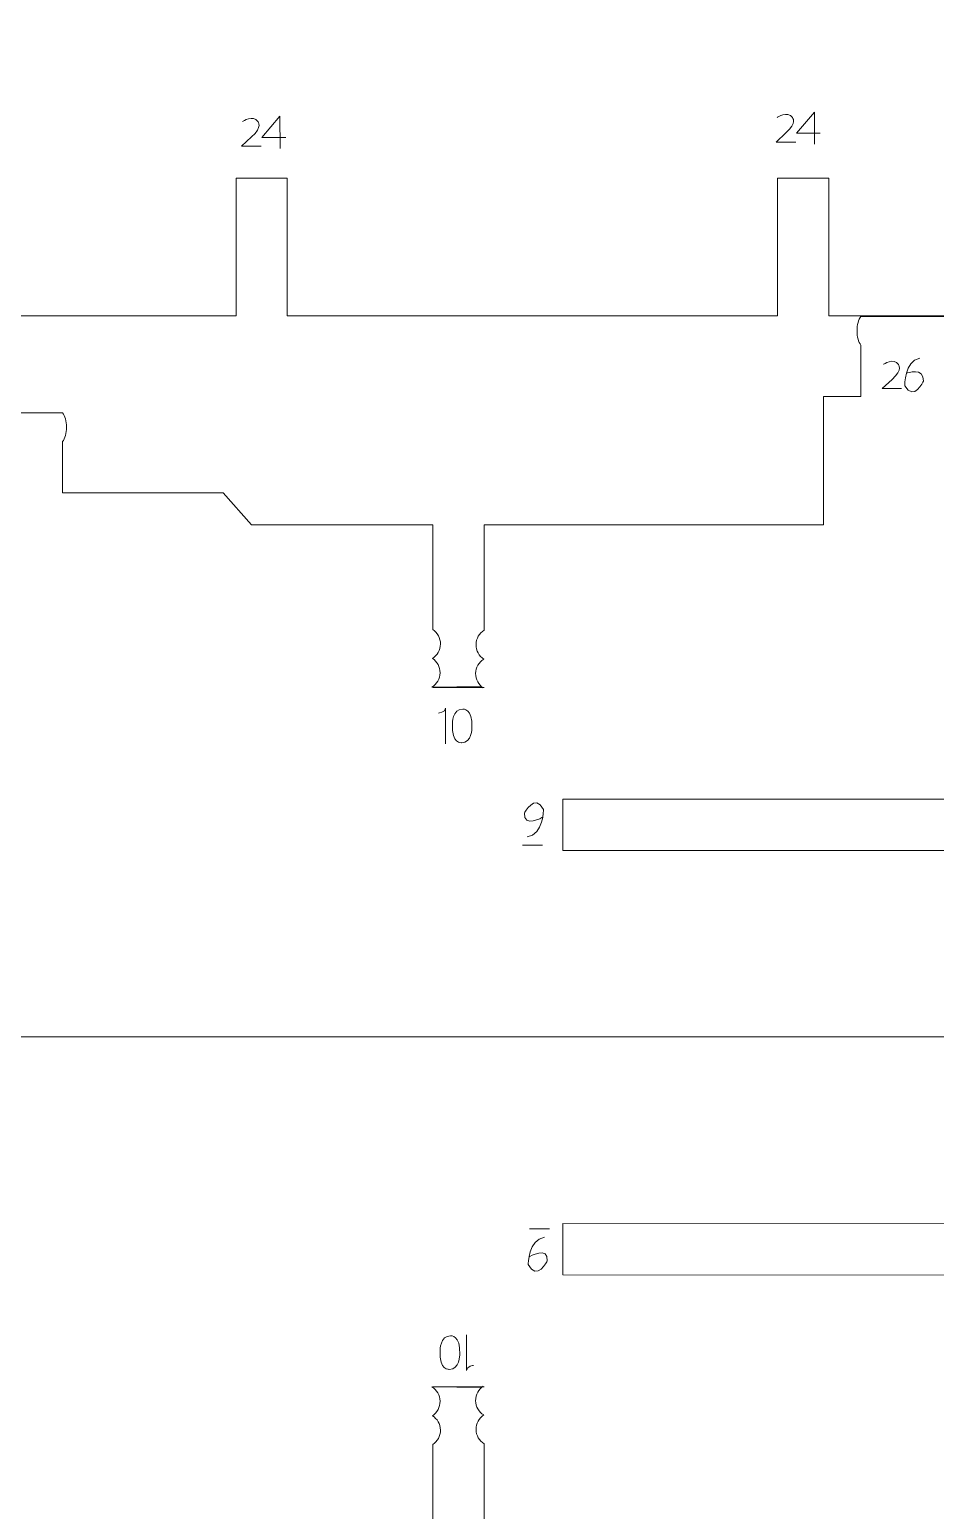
# Model space of a CAD drawing. Header units: centimetres. Extents: x -25 to 25, y -32.5 to 32.5.
# Drawn here: x -18.02 to -12.62, y -1.34 to 7.49 of the extents above; entities that cross this region are included whole.
import ezdxf

# ---------------------------------------------------------------- set-up
doc = ezdxf.new("R2010")
doc.units = ezdxf.units.CM
doc.header["$MEASUREMENT"] = 0
doc.layers.add('Capa 1', color=7, linetype='Continuous')

msp = doc.modelspace()

# ---------------------------------------------------------------- linework, layer by layer
at = {"layer": 'Capa 1', "color": 250, "lineweight": 9}
for points, knots in [([(-16.48114, 12.0223), (-16.48114, 12.0223), (-16.96757, 11.60767), (-16.96757, 11.60767), (-16.96757, 11.60767), (-16.96757, 11.60767), (-18.08516, 11.60767), (-18.08516, 11.60767), (-18.08516, 11.60767), (-18.08516, 11.60767), (-18.08516, 10.9565), (-18.08516, 10.9565), (-18.08516, 10.9565), (-17.80002, 10.9565), (-17.96033, 10.9565), (-17.77916, 10.9565), (-17.77916, 10.9565), (-17.77916, 10.9565), (-17.77916, 10.31861), (-17.77916, 10.31861), (-17.77916, 10.31861), (-17.97249, 10.31861), (-17.88669, 10.31861), (-18.08516, 10.31861), (-18.08516, 10.31861), (-18.08516, 10.31861), (-18.08516, 8.52092), (-18.08516, 8.52092), (-18.08516, 8.52092), (-18.08516, 8.52092), (-18.88125, 8.52092), (-18.88125, 8.52092), (-18.88125, 8.52092), (-18.88125, 8.52092), (-18.8979, 8.51983), (-18.8979, 8.51983), (-18.8979, 8.51983), (-18.8979, 8.51983), (-18.91427, 8.51657), (-18.91427, 8.51657), (-18.91427, 8.51657), (-18.91427, 8.51657), (-18.93008, 8.51121), (-18.93008, 8.51121), (-18.93008, 8.51121), (-18.93008, 8.51121), (-18.94504, 8.50383), (-18.94504, 8.50383), (-18.94504, 8.50383), (-18.94504, 8.50383), (-18.95891, 8.49456), (-18.95891, 8.49456), (-18.95891, 8.49456), (-18.95891, 8.49456), (-18.97147, 8.48356), (-18.97147, 8.48356), (-18.97147, 8.48356), (-18.97147, 8.48356), (-18.98246, 8.47101), (-18.98246, 8.47101), (-18.98246, 8.47101), (-18.98246, 8.47101), (-18.99173, 8.45714), (-18.99173, 8.45714), (-18.99173, 8.45714), (-18.99173, 8.45714), (-18.99912, 8.44217), (-18.99912, 8.44217), (-18.99912, 8.44217), (-18.99912, 8.44217), (-19.00448, 8.42637), (-19.00448, 8.42637), (-19.00448, 8.42637), (-19.00448, 8.42637), (-19.00774, 8.40999), (-19.00774, 8.40999), (-19.00774, 8.40999), (-19.00774, 8.40999), (-19.00883, 8.39335), (-19.00883, 8.39335), (-19.00883, 8.39335), (-19.00883, 8.39335), (-19.00883, 7.24514), (-19.00883, 7.24514), (-19.00883, 7.24514), (-19.00883, 7.24514), (-19.18961, 7.24514), (-19.18961, 7.24514), (-19.18961, 7.24514), (-19.18961, 7.24514), (-19.20627, 7.24405), (-19.20627, 7.24405), (-19.20627, 7.24405), (-19.20627, 7.24405), (-19.22264, 7.2408), (-19.22264, 7.2408), (-19.22264, 7.2408), (-19.22264, 7.2408), (-19.23844, 7.23543), (-19.23844, 7.23543), (-19.23844, 7.23543), (-19.23844, 7.23543), (-19.2534, 7.22805), (-19.2534, 7.22805), (-19.2534, 7.22805), (-19.2534, 7.22805), (-19.26729, 7.21878), (-19.26729, 7.21878), (-19.26729, 7.21878), (-19.26729, 7.21878), (-19.27983, 7.20777), (-19.27983, 7.20777), (-19.27983, 7.20777), (-19.27983, 7.20777), (-19.29083, 7.19523), (-19.29083, 7.19523), (-19.29083, 7.19523), (-19.29083, 7.19523), (-19.3001, 7.18135), (-19.3001, 7.18135), (-19.3001, 7.18135), (-19.3001, 7.18135), (-19.30749, 7.16639), (-19.30749, 7.16639), (-19.30749, 7.16639), (-19.30749, 7.16639), (-19.31285, 7.15058), (-19.31285, 7.15058), (-19.31285, 7.15058), (-19.31285, 7.15058), (-19.3161, 7.13422), (-19.3161, 7.13422), (-19.3161, 7.13422), (-19.3161, 7.13422), (-19.3172, 7.11756), (-19.3172, 7.11756), (-19.3172, 7.11756), (-19.3172, 7.11756), (-19.3172, 6.2823), (-19.3172, 6.2823), (-19.3172, 6.2823), (-19.3172, 6.2823), (-18.17645, 5.78692), (-18.17645, 5.78692), (-18.17645, 5.78692), (-18.17645, 5.78692), (-16.79105, 5.78692), (-16.79105, 5.78692), (-16.79105, 5.78692), (-16.79105, 5.78692), (-16.79105, 6.60726), (-16.79105, 6.60726), (-16.79105, 6.60726), (-16.79105, 6.60726), (-16.48505, 6.60726), (-16.48505, 6.60726), (-16.48505, 6.60726), (-16.48505, 6.60726), (-16.48505, 5.78692), (-16.48505, 5.78692), (-16.48505, 5.78692), (-16.48505, 5.78692), (-13.56152, 5.78692), (-13.56152, 5.78692), (-13.56152, 5.78692), (-13.56152, 5.78692), (-13.56152, 6.60726), (-13.56152, 6.60726), (-13.56152, 6.60726), (-13.56152, 6.60726), (-13.25552, 6.60726), (-13.25552, 6.60726), (-13.25552, 6.60726), (-13.25552, 6.60726), (-13.25552, 5.78692), (-13.25552, 5.78692), (-13.25552, 5.78692), (-13.25552, 5.78692), (-11.8861, 5.78692), (-11.8861, 5.78692), (-11.8861, 5.78692), (-11.8861, 5.78692), (-10.72973, 6.2823), (-10.72973, 6.2823), (-10.72973, 6.2823), (-10.72973, 6.2823), (-10.72943, 7.11756), (-10.72943, 7.11756), (-10.72943, 7.11756), (-10.72943, 7.11756), (-10.7283, 7.13493), (-10.7283, 7.13493), (-10.7283, 7.13493), (-10.7283, 7.13493), (-10.72986, 7.15227), (-10.72986, 7.15227), (-10.72986, 7.15227), (-10.72986, 7.15227), (-10.73406, 7.16916), (-10.73406, 7.16916), (-10.73406, 7.16916), (-10.73406, 7.16916), (-10.74082, 7.18521), (-10.74082, 7.18521), (-10.74082, 7.18521), (-10.74082, 7.18521), (-10.74997, 7.20002), (-10.74997, 7.20002), (-10.74997, 7.20002), (-10.74997, 7.20002), (-10.76129, 7.21325), (-10.76129, 7.21325), (-10.76129, 7.21325), (-10.76129, 7.21325), (-10.77451, 7.22457), (-10.77451, 7.22457), (-10.77451, 7.22457), (-10.77451, 7.22457), (-10.78932, 7.23373), (-10.78932, 7.23373), (-10.78932, 7.23373), (-10.78932, 7.23373), (-10.80536, 7.24049), (-10.80536, 7.24049), (-10.80536, 7.24049), (-10.80536, 7.24049), (-10.82225, 7.24471), (-10.82225, 7.24471), (-10.82225, 7.24471), (-10.82225, 7.24471), (-10.83959, 7.24627), (-10.83959, 7.24627), (-10.83959, 7.24627), (-10.83959, 7.24627), (-10.85696, 7.24514), (-10.85696, 7.24514), (-10.85696, 7.24514), (-10.85696, 7.24514), (-11.03775, 7.24514), (-11.03775, 7.24514), (-11.03775, 7.24514), (-11.03775, 7.24514), (-11.03775, 8.39335), (-11.03775, 8.39335), (-11.03775, 8.39335), (-11.03775, 8.39335), (-11.03885, 8.40999), (-11.03885, 8.40999), (-11.03885, 8.40999), (-11.03885, 8.40999), (-11.0421, 8.42637), (-11.0421, 8.42637), (-11.0421, 8.42637), (-11.0421, 8.42637), (-11.04746, 8.44217), (-11.04746, 8.44217), (-11.04746, 8.44217), (-11.04746, 8.44217), (-11.05484, 8.45714), (-11.05484, 8.45714), (-11.05484, 8.45714), (-11.05484, 8.45714), (-11.06411, 8.47101), (-11.06411, 8.47101), (-11.06411, 8.47101), (-11.06411, 8.47101), (-11.07512, 8.48356), (-11.07512, 8.48356), (-11.07512, 8.48356), (-11.07512, 8.48356), (-11.08766, 8.49456), (-11.08766, 8.49456), (-11.08766, 8.49456), (-11.08766, 8.49456), (-11.10153, 8.50383), (-11.10153, 8.50383), (-11.10153, 8.50383), (-11.10153, 8.50383), (-11.11651, 8.51121), (-11.11651, 8.51121), (-11.11651, 8.51121), (-11.11651, 8.51121), (-11.13231, 8.51657), (-11.13231, 8.51657), (-11.13231, 8.51657), (-11.13231, 8.51657), (-11.14868, 8.51983), (-11.14868, 8.51983), (-11.14868, 8.51983), (-11.14868, 8.51983), (-11.16533, 8.52092), (-11.16533, 8.52092), (-11.16533, 8.52092), (-11.16533, 8.52092), (-11.96142, 8.52092), (-11.96142, 8.52092), (-11.96142, 8.52092), (-11.96142, 8.52092), (-11.96142, 10.31861), (-11.96142, 10.31861), (-11.96142, 10.31861), (-12.24658, 10.31861), (-12.11442, 10.31861), (-12.26742, 10.31861), (-12.26742, 10.31861), (-12.26742, 10.31861), (-12.26742, 10.9565), (-12.26742, 10.9565), (-12.26742, 10.9565), (-12.13343, 10.9565), (-12.24657, 10.9565), (-11.96142, 10.9565), (-11.96142, 10.9565), (-11.96142, 10.9565), (-11.96142, 11.60767), (-11.96142, 11.60767), (-11.96142, 11.60767), (-11.96142, 11.60767), (-13.079, 11.60767), (-13.079, 11.60767), (-13.079, 11.60767), (-13.079, 11.60767), (-13.56545, 12.0223), (-13.56545, 12.0223)], [0, 0, 0, 0, 0.0121951, 0.0121951, 0.0121951, 0.0121951, 0.0243902, 0.0243902, 0.0243902, 0.0243902, 0.0365854, 0.0365854, 0.0365854, 0.0365854, 0.0487805, 0.0487805, 0.0487805, 0.0487805, 0.0609756, 0.0609756, 0.0609756, 0.0609756, 0.0731707, 0.0731707, 0.0731707, 0.0731707, 0.0853659, 0.0853659, 0.0853659, 0.0853659, 0.097561, 0.097561, 0.097561, 0.097561, 0.1097561, 0.1097561, 0.1097561, 0.1097561, 0.1219512, 0.1219512, 0.1219512, 0.1219512, 0.1341463, 0.1341463, 0.1341463, 0.1341463, 0.1463415, 0.1463415, 0.1463415, 0.1463415, 0.1585366, 0.1585366, 0.1585366, 0.1585366, 0.1707317, 0.1707317, 0.1707317, 0.1707317, 0.1829268, 0.1829268, 0.1829268, 0.1829268, 0.195122, 0.195122, 0.195122, 0.195122, 0.2073171, 0.2073171, 0.2073171, 0.2073171, 0.2195122, 0.2195122, 0.2195122, 0.2195122, 0.2317073, 0.2317073, 0.2317073, 0.2317073, 0.2439024, 0.2439024, 0.2439024, 0.2439024, 0.2560976, 0.2560976, 0.2560976, 0.2560976, 0.2682927, 0.2682927, 0.2682927, 0.2682927, 0.2804878, 0.2804878, 0.2804878, 0.2804878, 0.2926829, 0.2926829, 0.2926829, 0.2926829, 0.304878, 0.304878, 0.304878, 0.304878, 0.3170732, 0.3170732, 0.3170732, 0.3170732, 0.3292683, 0.3292683, 0.3292683, 0.3292683, 0.3414634, 0.3414634, 0.3414634, 0.3414634, 0.3536585, 0.3536585, 0.3536585, 0.3536585, 0.3658537, 0.3658537, 0.3658537, 0.3658537, 0.3780488, 0.3780488, 0.3780488, 0.3780488, 0.3902439, 0.3902439, 0.3902439, 0.3902439, 0.402439, 0.402439, 0.402439, 0.402439, 0.4146341, 0.4146341, 0.4146341, 0.4146341, 0.4268293, 0.4268293, 0.4268293, 0.4268293, 0.4390244, 0.4390244, 0.4390244, 0.4390244, 0.4512195, 0.4512195, 0.4512195, 0.4512195, 0.4634146, 0.4634146, 0.4634146, 0.4634146, 0.4756098, 0.4756098, 0.4756098, 0.4756098, 0.4878049, 0.4878049, 0.4878049, 0.4878049, 0.5, 0.5, 0.5, 0.5, 0.5121951, 0.5121951, 0.5121951, 0.5121951, 0.5243902, 0.5243902, 0.5243902, 0.5243902, 0.5365854, 0.5365854, 0.5365854, 0.5365854, 0.5487805, 0.5487805, 0.5487805, 0.5487805, 0.5609756, 0.5609756, 0.5609756, 0.5609756, 0.5731707, 0.5731707, 0.5731707, 0.5731707, 0.5853659, 0.5853659, 0.5853659, 0.5853659, 0.597561, 0.597561, 0.597561, 0.597561, 0.6097561, 0.6097561, 0.6097561, 0.6097561, 0.6219512, 0.6219512, 0.6219512, 0.6219512, 0.6341463, 0.6341463, 0.6341463, 0.6341463, 0.6463415, 0.6463415, 0.6463415, 0.6463415, 0.6585366, 0.6585366, 0.6585366, 0.6585366, 0.6707317, 0.6707317, 0.6707317, 0.6707317, 0.6829268, 0.6829268, 0.6829268, 0.6829268, 0.695122, 0.695122, 0.695122, 0.695122, 0.7073171, 0.7073171, 0.7073171, 0.7073171, 0.7195122, 0.7195122, 0.7195122, 0.7195122, 0.7317073, 0.7317073, 0.7317073, 0.7317073, 0.7439024, 0.7439024, 0.7439024, 0.7439024, 0.7560976, 0.7560976, 0.7560976, 0.7560976, 0.7682927, 0.7682927, 0.7682927, 0.7682927, 0.7804878, 0.7804878, 0.7804878, 0.7804878, 0.7926829, 0.7926829, 0.7926829, 0.7926829, 0.804878, 0.804878, 0.804878, 0.804878, 0.8170732, 0.8170732, 0.8170732, 0.8170732, 0.8292683, 0.8292683, 0.8292683, 0.8292683, 0.8414634, 0.8414634, 0.8414634, 0.8414634, 0.8536585, 0.8536585, 0.8536585, 0.8536585, 0.8658537, 0.8658537, 0.8658537, 0.8658537, 0.8780488, 0.8780488, 0.8780488, 0.8780488, 0.8902439, 0.8902439, 0.8902439, 0.8902439, 0.902439, 0.902439, 0.902439, 0.902439, 0.9146341, 0.9146341, 0.9146341, 0.9146341, 0.9268293, 0.9268293, 0.9268293, 0.9268293, 0.9390244, 0.9390244, 0.9390244, 0.9390244, 0.9512195, 0.9512195, 0.9512195, 0.9512195, 0.9634146, 0.9634146, 0.9634146, 0.9634146, 0.9756098, 0.9756098, 0.9756098, 0.9756098, 1, 1, 1, 1]), ([(-13.065, 5.78387), (-13.07912, 5.76574), (-13.08849, 5.73404), (-13.08849, 5.69797), (-13.08849, 5.69797), (-13.08849, 5.6619), (-13.07912, 5.6302), (-13.065, 5.61206)], [0, 0, 0, 0, 0.3333333, 0.3333333, 0.3333333, 0.3333333, 1, 1, 1, 1]), ([(-13.065, 5.61198), (-13.065, 5.61198), (-13.06499, 5.30598), (-13.06499, 5.30598), (-13.06499, 5.30598), (-13.06499, 5.30598), (-13.28824, 5.30596), (-13.28824, 5.30596), (-13.28824, 5.30596), (-13.28824, 5.30596), (-13.28818, 4.54049), (-13.28818, 4.54049), (-13.28818, 4.54049), (-13.28818, 4.54049), (-15.31176, 4.54033), (-15.31176, 4.54033), (-15.31176, 4.54033), (-15.31176, 4.54033), (-15.31173, 3.9115), (-15.31173, 3.9115)], [0, 0, 0, 0, 0.1666667, 0.1666667, 0.1666667, 0.1666667, 0.3333333, 0.3333333, 0.3333333, 0.3333333, 0.5, 0.5, 0.5, 0.5, 0.6666667, 0.6666667, 0.6666667, 0.6666667, 1, 1, 1, 1]), ([(-17.82498, 5.20889), (-17.81085, 5.19075), (-17.80149, 5.15905), (-17.80149, 5.12298), (-17.80149, 5.12298), (-17.80149, 5.08692), (-17.81085, 5.05522), (-17.82498, 5.03708)], [0, 0, 0, 0, 0.3333333, 0.3333333, 0.3333333, 0.3333333, 1, 1, 1, 1]), ([(-15.61771, 3.91599), (-15.61771, 3.91599), (-15.61776, 4.54033), (-15.61776, 4.54033), (-15.61776, 4.54033), (-15.61776, 4.54033), (-16.69824, 4.54023), (-16.69824, 4.54023), (-16.69824, 4.54023), (-16.69824, 4.54023), (-16.86812, 4.73115), (-16.86812, 4.73115), (-16.86812, 4.73115), (-16.86812, 4.73115), (-17.82496, 4.73108), (-17.82496, 4.73108), (-17.82496, 4.73108), (-17.82496, 4.73108), (-17.82498, 5.03708), (-17.82498, 5.03708)], [0, 0, 0, 0, 0.1666667, 0.1666667, 0.1666667, 0.1666667, 0.3333333, 0.3333333, 0.3333333, 0.3333333, 0.5, 0.5, 0.5, 0.5, 0.6666667, 0.6666667, 0.6666667, 0.6666667, 1, 1, 1, 1]), ([(-15.62014, 3.74421), (-15.59163, 3.76194), (-15.57246, 3.79337), (-15.57194, 3.82944), (-15.57194, 3.82944), (-15.57143, 3.8655), (-15.58971, 3.89746), (-15.6177, 3.916)], [0, 0, 0, 0, 0.3333333, 0.3333333, 0.3333333, 0.3333333, 1, 1, 1, 1]), ([(-15.31416, 3.73971), (-15.34216, 3.75824), (-15.36043, 3.79021), (-15.35992, 3.82627), (-15.35992, 3.82627), (-15.35941, 3.86233), (-15.34024, 3.89377), (-15.31173, 3.9115)], [0, 0, 0, 0, 0.3333333, 0.3333333, 0.3333333, 0.3333333, 1, 1, 1, 1]), ([(-15.62257, 3.57242), (-15.59406, 3.59015), (-15.57489, 3.62158), (-15.57438, 3.65765), (-15.57438, 3.65765), (-15.57387, 3.69371), (-15.59214, 3.72567), (-15.62014, 3.74421)], [0, 0, 0, 0, 0.3333333, 0.3333333, 0.3333333, 0.3333333, 1, 1, 1, 1]), ([(-15.31659, 3.56792), (-15.34459, 3.58645), (-15.36287, 3.61841), (-15.36235, 3.65448), (-15.36235, 3.65448), (-15.36184, 3.69054), (-15.34267, 3.72198), (-15.31416, 3.73971)], [0, 0, 0, 0, 0.3333333, 0.3333333, 0.3333333, 0.3333333, 1, 1, 1, 1]), ([(-14.84267, 2.90471), (-14.84267, 2.90471), (-11.36617, 2.90499), (-11.36617, 2.90499), (-11.36617, 2.90499), (-11.36617, 2.90499), (-11.36615, 2.59899), (-11.36615, 2.59899), (-11.36615, 2.59899), (-11.36615, 2.59899), (-14.84265, 2.59871), (-14.84265, 2.59871), (-14.84265, 2.59871), (-14.84265, 2.59871), (-14.84267, 2.90471), (-14.84267, 2.90471)], [0, 0, 0, 0, 0.2, 0.2, 0.2, 0.2, 0.4, 0.4, 0.4, 0.4, 0.6, 0.6, 0.6, 0.6, 1, 1, 1, 1]), ([(-14.84268, 0.06681), (-14.84268, 0.06681), (-11.36618, 0.06653), (-11.36618, 0.06653), (-11.36618, 0.06653), (-11.36618, 0.06653), (-11.36616, 0.37253), (-11.36616, 0.37253), (-11.36616, 0.37253), (-11.36616, 0.37253), (-14.84266, 0.37281), (-14.84266, 0.37281), (-14.84266, 0.37281), (-14.84266, 0.37281), (-14.84268, 0.06681), (-14.84268, 0.06681)], [0, 0, 0, 0, 0.2, 0.2, 0.2, 0.2, 0.4, 0.4, 0.4, 0.4, 0.6, 0.6, 0.6, 0.6, 1, 1, 1, 1]), ([(-15.62258, -0.6009), (-15.59407, -0.61863), (-15.5749, -0.65006), (-15.57439, -0.68613), (-15.57439, -0.68613), (-15.57388, -0.72219), (-15.59215, -0.75415), (-15.62015, -0.77269)], [0, 0, 0, 0, 0.3333333, 0.3333333, 0.3333333, 0.3333333, 1, 1, 1, 1]), ([(-15.3166, -0.5964), (-15.3446, -0.61493), (-15.36288, -0.64689), (-15.36236, -0.68296), (-15.36236, -0.68296), (-15.36185, -0.71902), (-15.34268, -0.75046), (-15.31417, -0.76819)], [0, 0, 0, 0, 0.3333333, 0.3333333, 0.3333333, 0.3333333, 1, 1, 1, 1]), ([(-15.62015, -0.77269), (-15.59164, -0.79042), (-15.57247, -0.82185), (-15.57195, -0.85792), (-15.57195, -0.85792), (-15.57144, -0.89398), (-15.58972, -0.92594), (-15.61771, -0.94448)], [0, 0, 0, 0, 0.3333333, 0.3333333, 0.3333333, 0.3333333, 1, 1, 1, 1]), ([(-15.31417, -0.76819), (-15.34217, -0.78672), (-15.36044, -0.81869), (-15.35993, -0.85475), (-15.35993, -0.85475), (-15.35942, -0.89081), (-15.34025, -0.92225), (-15.31174, -0.93998)], [0, 0, 0, 0, 0.3333333, 0.3333333, 0.3333333, 0.3333333, 1, 1, 1, 1]), ([(-15.61772, -0.94447), (-15.61772, -0.94447), (-15.61777, -1.56881), (-15.61777, -1.56881), (-15.61777, -1.56881), (-15.61777, -1.56881), (-16.69825, -1.56871), (-16.69825, -1.56871), (-16.69825, -1.56871), (-16.69825, -1.56871), (-16.86813, -1.75963), (-16.86813, -1.75963), (-16.86813, -1.75963), (-16.86813, -1.75963), (-17.82497, -1.75956), (-17.82497, -1.75956), (-17.82497, -1.75956), (-17.82497, -1.75956), (-17.82499, -2.06556), (-17.82499, -2.06556)], [0, 0, 0, 0, 0.1666667, 0.1666667, 0.1666667, 0.1666667, 0.3333333, 0.3333333, 0.3333333, 0.3333333, 0.5, 0.5, 0.5, 0.5, 0.6666667, 0.6666667, 0.6666667, 0.6666667, 1, 1, 1, 1]), ([(-13.06501, -2.64046), (-13.06501, -2.64046), (-13.065, -2.33446), (-13.065, -2.33446), (-13.065, -2.33446), (-13.065, -2.33446), (-13.28825, -2.33444), (-13.28825, -2.33444), (-13.28825, -2.33444), (-13.28825, -2.33444), (-13.28819, -1.56897), (-13.28819, -1.56897), (-13.28819, -1.56897), (-13.28819, -1.56897), (-15.31177, -1.56881), (-15.31177, -1.56881), (-15.31177, -1.56881), (-15.31177, -1.56881), (-15.31174, -0.93998), (-15.31174, -0.93998)], [0, 0, 0, 0, 0.1666667, 0.1666667, 0.1666667, 0.1666667, 0.3333333, 0.3333333, 0.3333333, 0.3333333, 0.5, 0.5, 0.5, 0.5, 0.6666667, 0.6666667, 0.6666667, 0.6666667, 1, 1, 1, 1])]:
    msp.add_open_spline(points, degree=3, knots=knots, dxfattribs=at)
at = {"layer": 'Capa 1', "color": 22, "lineweight": 9}
for points, knots in [([(-16.75142, 6.94623), (-16.75142, 6.94623), (-16.68835, 6.98786), (-16.66065, 6.94623), (-16.66065, 6.94623), (-16.66065, 6.94623), (-16.62911, 6.91472), (-16.69846, 6.85419)], [0, 0, 0, 0, 0.3333333, 0.3333333, 0.3333333, 0.3333333, 1, 1, 1, 1]), ([(-16.49415, 6.85149), (-16.49415, 6.85149), (-16.63661, 6.85149), (-16.63661, 6.85149), (-16.63661, 6.85149), (-16.63661, 6.85149), (-16.52945, 6.97757), (-16.52945, 6.97757), (-16.52945, 6.97757), (-16.52945, 6.97757), (-16.52822, 6.7859), (-16.52822, 6.7859)], [0, 0, 0, 0, 0.25, 0.25, 0.25, 0.25, 0.5, 0.5, 0.5, 0.5, 1, 1, 1, 1]), ([(-13.56482, 6.97037), (-13.56482, 6.97037), (-13.50176, 7.01199), (-13.47405, 6.97037), (-13.47405, 6.97037), (-13.47405, 6.97037), (-13.44252, 6.93885), (-13.51187, 6.87832)], [0, 0, 0, 0, 0.3333333, 0.3333333, 0.3333333, 0.3333333, 1, 1, 1, 1]), ([(-13.30756, 6.87562), (-13.30756, 6.87562), (-13.45001, 6.87562), (-13.45001, 6.87562), (-13.45001, 6.87562), (-13.45001, 6.87562), (-13.34286, 7.0017), (-13.34286, 7.0017), (-13.34286, 7.0017), (-13.34286, 7.0017), (-13.34163, 6.81003), (-13.34163, 6.81003)], [0, 0, 0, 0, 0.25, 0.25, 0.25, 0.25, 0.5, 0.5, 0.5, 0.5, 1, 1, 1, 1]), ([(-16.69846, 6.85419), (-16.69846, 6.85419), (-16.7577, 6.79872), (-16.7577, 6.79872), (-16.7577, 6.79872), (-16.7577, 6.79872), (-16.64007, 6.79872), (-16.64007, 6.79872)], [0, 0, 0, 0, 0.3333333, 0.3333333, 0.3333333, 0.3333333, 1, 1, 1, 1]), ([(-13.51187, 6.87832), (-13.51187, 6.87832), (-13.57111, 6.82285), (-13.57111, 6.82285), (-13.57111, 6.82285), (-13.57111, 6.82285), (-13.45348, 6.82285), (-13.45348, 6.82285)], [0, 0, 0, 0, 0.3333333, 0.3333333, 0.3333333, 0.3333333, 1, 1, 1, 1]), ([(-12.93136, 5.49793), (-12.93136, 5.49793), (-12.86953, 5.53874), (-12.84237, 5.49793), (-12.84237, 5.49793), (-12.84237, 5.49793), (-12.81145, 5.46703), (-12.87944, 5.40769)], [0, 0, 0, 0, 0.3333333, 0.3333333, 0.3333333, 0.3333333, 1, 1, 1, 1]), ([(-12.79157, 5.44481), (-12.79157, 5.44481), (-12.68773, 5.48536), (-12.69268, 5.3967), (-12.69268, 5.3967), (-12.69268, 5.3967), (-12.74787, 5.27493), (-12.80313, 5.37062), (-12.80313, 5.37062), (-12.80313, 5.37062), (-12.80807, 5.51569), (-12.71416, 5.53545)], [0, 0, 0, 0, 0.25, 0.25, 0.25, 0.25, 0.5, 0.5, 0.5, 0.5, 1, 1, 1, 1]), ([(-12.87944, 5.40769), (-12.87944, 5.40769), (-12.93752, 5.35331), (-12.93752, 5.35331), (-12.93752, 5.35331), (-12.93752, 5.35331), (-12.8222, 5.35331), (-12.8222, 5.35331)], [0, 0, 0, 0, 0.3333333, 0.3333333, 0.3333333, 0.3333333, 1, 1, 1, 1]), ([(-15.43904, 3.4412), (-15.43904, 3.4412), (-15.37817, 3.449), (-15.38428, 3.32982), (-15.38428, 3.32982), (-15.38428, 3.32982), (-15.38432, 3.23899), (-15.4465, 3.24128)], [0, 0, 0, 0, 0.3333333, 0.3333333, 0.3333333, 0.3333333, 1, 1, 1, 1]), ([(-15.4465, 3.2415), (-15.4465, 3.2415), (-15.50732, 3.23366), (-15.50119, 3.3529), (-15.50119, 3.3529), (-15.50119, 3.3529), (-15.50119, 3.44374), (-15.43904, 3.44139)], [0, 0, 0, 0, 0.3333333, 0.3333333, 0.3333333, 0.3333333, 1, 1, 1, 1]), ([(-14.96224, 2.797), (-14.96224, 2.797), (-15.0792, 2.73091), (-15.07082, 2.82114), (-15.07082, 2.82114), (-15.07082, 2.82114), (-15.00994, 2.94316), (-14.95726, 2.8435), (-14.95726, 2.8435), (-14.95726, 2.8435), (-14.95774, 2.69547), (-15.05423, 2.67889)], [0, 0, 0, 0, 0.25, 0.25, 0.25, 0.25, 0.5, 0.5, 0.5, 0.5, 1, 1, 1, 1]), ([(-15.04353, 0.17504), (-15.04353, 0.17504), (-14.92657, 0.24113), (-14.93495, 0.1509), (-14.93495, 0.1509), (-14.93495, 0.1509), (-14.99583, 0.02888), (-15.04851, 0.12854), (-15.04851, 0.12854), (-15.04851, 0.12854), (-15.04803, 0.27657), (-14.95154, 0.29315)], [0, 0, 0, 0, 0.25, 0.25, 0.25, 0.25, 0.5, 0.5, 0.5, 0.5, 1, 1, 1, 1]), ([(-15.51951, -0.49595), (-15.51951, -0.49595), (-15.58038, -0.50375), (-15.57427, -0.38457), (-15.57427, -0.38457), (-15.57427, -0.38457), (-15.57423, -0.29374), (-15.51205, -0.29603)], [0, 0, 0, 0, 0.3333333, 0.3333333, 0.3333333, 0.3333333, 1, 1, 1, 1]), ([(-15.51205, -0.29625), (-15.51205, -0.29625), (-15.45123, -0.28841), (-15.45736, -0.40765), (-15.45736, -0.40765), (-15.45736, -0.40765), (-15.45736, -0.49849), (-15.51951, -0.49614)], [0, 0, 0, 0, 0.3333333, 0.3333333, 0.3333333, 0.3333333, 1, 1, 1, 1])]:
    msp.add_open_spline(points, degree=3, knots=knots, dxfattribs=at)
at = {"layer": 'Capa 1', "color": 250, "lineweight": 9}
for points in [[(-13.065, 5.78387), (-13.065, 5.78387), (-12.55469, 5.78383), (-12.55469, 5.78383)], [(-17.82498, 5.20889), (-17.82498, 5.20889), (-19.10076, 5.20879), (-19.10076, 5.20879)], [(-15.3267, 3.57555), (-15.3267, 3.57555), (-15.62257, 3.57241), (-15.62257, 3.57241)], [(-15.3117, 3.57117), (-15.3117, 3.57117), (-15.61771, 3.57133), (-15.61771, 3.57133)], [(-1.23273, 1.48746), (-1.23273, 1.48746), (-22.54508, 1.4864), (-22.54508, 1.4864)], [(-15.32671, -0.60403), (-15.32671, -0.60403), (-15.62258, -0.60089), (-15.62258, -0.60089)], [(-15.31171, -0.59965), (-15.31171, -0.59965), (-15.61772, -0.59981), (-15.61772, -0.59981)]]:
    msp.add_open_spline(points, degree=3, dxfattribs=at)
at = {"layer": 'Capa 1', "color": 22, "lineweight": 9}
for points in [[(-15.58432, 3.41818), (-15.58432, 3.41818), (-15.5431, 3.41986), (-15.54142, 3.44819)], [(-15.54142, 3.44819), (-15.54142, 3.44819), (-15.54142, 3.23449), (-15.54142, 3.23449)], [(-15.41713, -0.50294), (-15.41713, -0.50294), (-15.41713, -0.28924), (-15.41713, -0.28924)], [(-15.37423, -0.47293), (-15.37423, -0.47293), (-15.41545, -0.47461), (-15.41713, -0.50294)]]:
    msp.add_open_spline(points, degree=3, dxfattribs=at)
at = {"layer": 'Capa 1', "color": 240, "lineweight": 9}
for points in [[(-15.08376, 2.63062), (-15.08376, 2.63062), (-14.96457, 2.63062), (-14.96457, 2.63062)], [(-14.92201, 0.34142), (-14.92201, 0.34142), (-15.0412, 0.34142), (-15.0412, 0.34142)]]:
    msp.add_open_spline(points, degree=3, dxfattribs=at)

doc.saveas('drawing.dxf')
